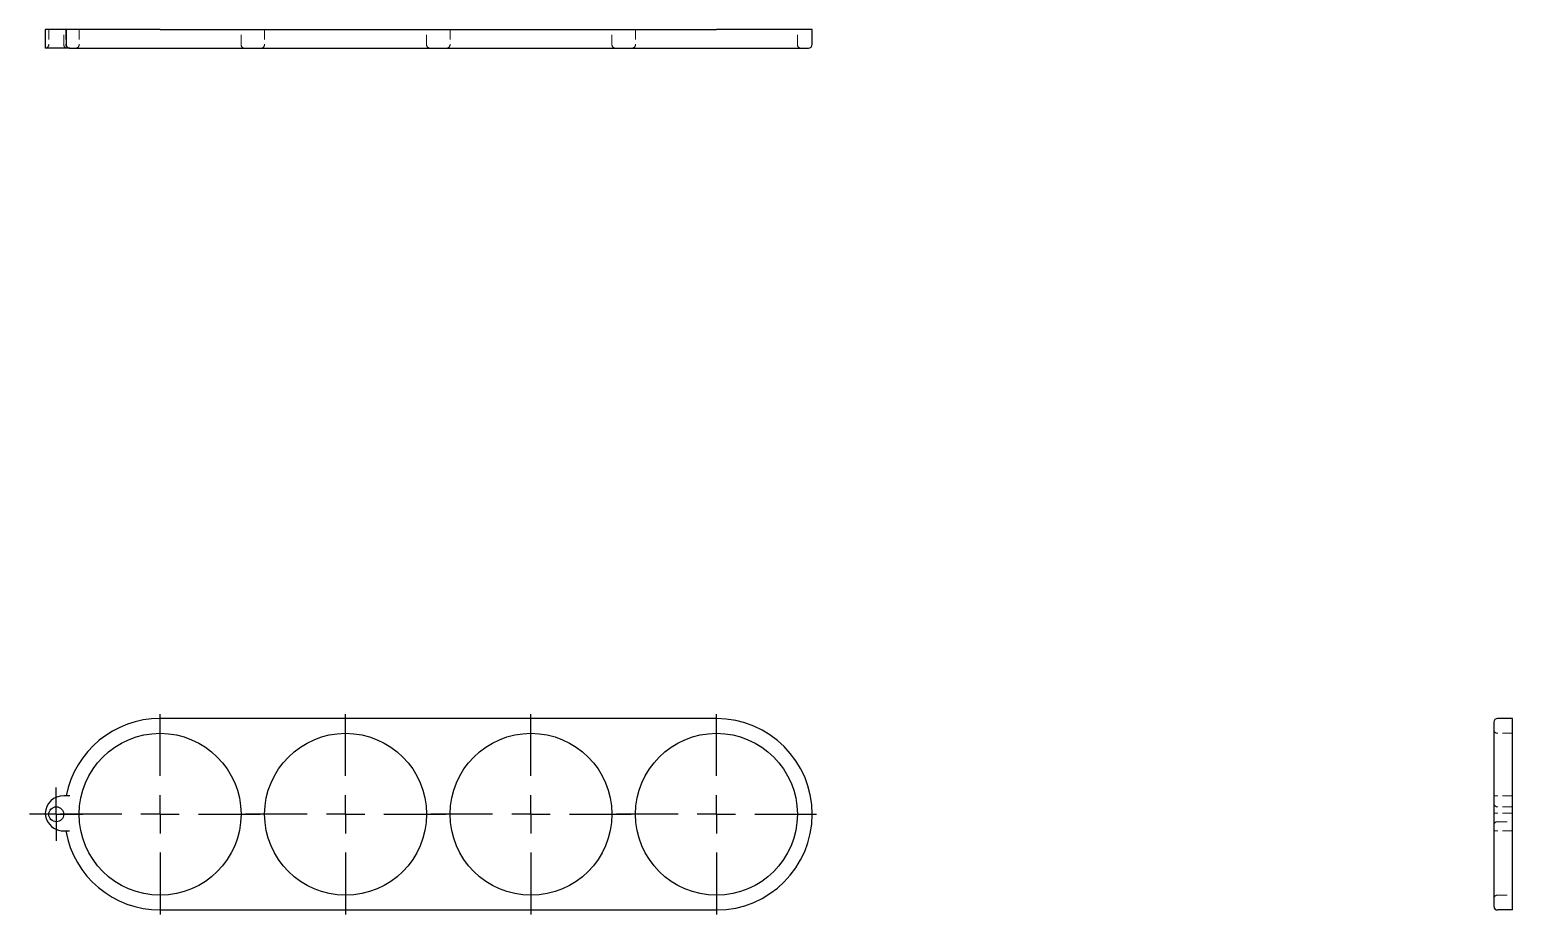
# Model space of a CAD drawing. Header units: millimetres. Extents: x 31 to 224, y 44 to 159.
import ezdxf

# ---------------------------------------------------------------- set-up
doc = ezdxf.new("R2010")
doc.units = ezdxf.units.MM
doc.linetypes.add('HIDDEN', pattern=[1.905, 1.27, -0.635])
doc.layers.add('10', color=7, linetype='Continuous')

# ---------------------------------------------------------------- blocks, each defined once
blk = doc.blocks.new('SW_CENTERMARKSYMBOL_0')
at = {"layer": '10', "color": 0}
for p, q in [((0, 5), (0, 13.05)), ((0, 0), (0, 2.5)), ((-5, 0), (-13.05, 0)), ((0, 0), (-2.5, 0)), ((0, 0), (0, -2.5)), ((0, 0), (2.5, 0)), ((5, 0), (13.05, 0)), ((0, -5), (0, -13.05))]:
    blk.add_line(p, q, dxfattribs=at)
blk = doc.blocks.new('SW_CENTERMARKSYMBOL_1')
at = {"layer": '10', "color": 0}
for p, q in [((0, 5), (0, 13.05)), ((0, 0), (0, 2.5)), ((-5, 0), (-13.05, 0)), ((0, 0), (-2.5, 0)), ((0, 0), (0, -2.5)), ((0, 0), (2.5, 0)), ((5, 0), (13.05, 0)), ((0, -5), (0, -13.05))]:
    blk.add_line(p, q, dxfattribs=at)
blk = doc.blocks.new('SW_CENTERMARKSYMBOL_2')
at = {"layer": '10', "color": 0}
for p, q in [((0, 5), (0, 13.05)), ((0, 0), (0, 2.5)), ((-5, 0), (-13.05, 0)), ((0, 0), (-2.5, 0)), ((0, 0), (0, -2.5)), ((0, 0), (2.5, 0)), ((5, 0), (13.05, 0)), ((0, -5), (0, -13.05))]:
    blk.add_line(p, q, dxfattribs=at)
blk = doc.blocks.new('SW_CENTERMARKSYMBOL_3')
at = {"layer": '10', "color": 0}
for p, q in [((0, 5), (0, 13.05)), ((0, 0), (0, 2.5)), ((-5, 0), (-13.05, 0)), ((0, 0), (-2.5, 0)), ((0, 0), (0, -2.5)), ((0, 0), (2.5, 0)), ((5, 0), (13.05, 0)), ((0, -5), (0, -13.05))]:
    blk.add_line(p, q, dxfattribs=at)
blk = doc.blocks.new('SW_CENTERMARKSYMBOL_4')
at = {"layer": '10', "color": 0}
for p, q in [((0, 2.5), (0, 3.47)), ((0, 0), (0, 2.5)), ((-2.5, 0), (-3.47, 0)), ((0, 0), (-2.5, 0)), ((0, 0), (0, -2.5)), ((0, 0), (2.5, 0)), ((2.5, 0), (3.47, 0)), ((0, -2.5), (0, -3.47))]:
    blk.add_line(p, q, dxfattribs=at)

msp = doc.modelspace()

# ---------------------------------------------------------------- linework, layer by layer
at = {"color": 7, "linetype": 'Continuous', "lineweight": 25}
for p, q in [((33, 159.28), (33, 156.86)), ((35.42, 159.28), (33, 159.28)), ((35.74, 159.28), (35.42, 159.28)), ((35.74, 159.28), (35.74, 157.34)), ((47.99, 159.28), (35.74, 159.28)), ((47.99, 159.28), (120.52, 159.28)), ((133, 159.28), (120.52, 159.28)), ((133, 157.34), (133, 159.28)), ((35.42, 156.86), (33, 156.86)), ((36.24, 156.86), (35.42, 156.86)), ((36.24, 156.86), (47.99, 156.86)), ((47.99, 156.86), (120.52, 156.86)), ((120.52, 156.86), (132.52, 156.86)), ((120.52, 69.48), (47.99, 69.48)), ((221.86, 69), (221.86, 45)), ((224.28, 69.48), (222.34, 69.48)), ((224.28, 44.52), (224.28, 69.48)), ((36.24, 59.42), (35.42, 59.42)), ((35.42, 54.82), (36.19, 54.82)), ((47.99, 44.52), (120.52, 44.52)), ((224.28, 44.52), (222.34, 44.52))]:
    msp.add_line(p, q, dxfattribs=at)
at = {"color": 7, "linetype": 'HIDDEN', "lineweight": 18}
for p, q in [((33.48, 159.28), (33.48, 157.34)), ((35.42, 157.34), (35.42, 159.28)), ((35.7, 159.28), (35.7, 157.34)), ((37.44, 159.28), (37.44, 157.34)), ((58.54, 157.34), (58.54, 159.28)), ((61.62, 159.28), (61.62, 157.34)), ((82.71, 157.34), (82.71, 159.28)), ((85.79, 159.28), (85.79, 157.34)), ((106.89, 157.34), (106.89, 159.28)), ((109.97, 159.28), (109.97, 157.34)), ((131.07, 157.34), (131.07, 159.28)), ((33, 156.86), (33.03, 156.86)), ((33.11, 156.86), (33.18, 156.86)), ((224.28, 67.55), (222.34, 67.55)), ((224.28, 59.42), (222.34, 59.42)), ((224.28, 57.12), (221.86, 57.12)), ((224.28, 57.97), (222.34, 57.97)), ((222.34, 56.03), (224.28, 56.03)), ((224.28, 54.82), (222.34, 54.82)), ((222.34, 46.45), (224.28, 46.45))]:
    msp.add_line(p, q, dxfattribs=at)
at = {"color": 7, "linetype": 'Continuous', "lineweight": 25}
for centre, radius in [((47.99, 57), 10.55), ((72.17, 57), 10.55), ((96.34, 57), 10.55), ((120.52, 57), 10.55), ((34.45, 57), 0.967)]:
    msp.add_circle(centre, radius, dxfattribs=at)
at = {"color": 7, "linetype": 'HIDDEN', "lineweight": 18}
for centre, start, end in [((33, 157.34), 270, 0), ((35.9, 157.34), 180, 270), ((36.96, 157.34), 270, 0), ((59.02, 157.34), 180, 270), ((61.13, 157.34), 270, 0), ((83.2, 157.34), 180, 270), ((85.31, 157.34), 270, 0), ((107.37, 157.34), 180, 270), ((109.49, 157.34), 270, 0), ((131.55, 157.34), 180, 270), ((222.34, 68.03), 180, 270), ((222.34, 58.45), 180, 270), ((222.34, 55.55), 90, 180), ((222.34, 45.97), 90, 180)]:
    msp.add_arc(centre, 0.484, start, end, dxfattribs=at)
at = {"color": 7, "linetype": 'Continuous', "lineweight": 25}
for centre, radius, start, end in [((132.52, 157.34), 0.484, 270, 0), ((47.99, 57), 12.48, 90, 168.832), ((120.52, 57), 12.48, 270, 90), ((222.34, 69), 0.484, 90, 180), ((35.42, 57), 2.42, 90, 177.134), ((35.42, 57.24), 2.42, 182.866, 183.2308), ((35.42, 57.24), 2.42, 204.8417, 270), ((47.99, 57), 12.48, 190.0389, 270), ((222.34, 45), 0.484, 180, 270)]:
    msp.add_arc(centre, radius, start, end, dxfattribs=at)
at = {"color": 7, "linetype": 'HIDDEN', "lineweight": 18}
for points in [[(36.19, 156.86), (36.06, 156.86), (35.93, 156.91), (35.75, 157.09), (35.7, 157.21), (35.7, 157.34)], [(222.34, 59.42), (222.21, 59.42), (222.09, 59.42), (221.91, 59.42), (221.86, 59.42), (221.86, 59.42)], [(221.86, 54.82), (221.86, 54.82), (221.91, 54.82), (222.09, 54.82), (222.21, 54.82), (222.34, 54.82)]]:
    msp.add_open_spline(points, degree=3, knots=[0, 0, 0, 0, 0.5, 0.5, 1, 1, 1, 1], dxfattribs=at)
at = {"color": 7, "linetype": 'Continuous', "lineweight": 25}
for points in [[(35.74, 157.34), (35.74, 157.21), (35.8, 157.09), (35.98, 156.91), (36.11, 156.86), (36.24, 156.86)], [(33, 57.11), (33.01, 56.95), (33.04, 56.8), (33.11, 56.51), (33.16, 56.37), (33.22, 56.23)]]:
    msp.add_open_spline(points, degree=3, knots=[0, 0, 0, 0, 0.5, 0.5, 1, 1, 1, 1], dxfattribs=at)

# ---------------------------------------------------------------- block references
at = {"layer": '10'}
for name, p in [('SW_CENTERMARKSYMBOL_0', (47.99, 57)), ('SW_CENTERMARKSYMBOL_2', (72.17, 57)), ('SW_CENTERMARKSYMBOL_3', (96.34, 57)), ('SW_CENTERMARKSYMBOL_1', (120.52, 57)), ('SW_CENTERMARKSYMBOL_4', (34.45, 57))]:
    msp.add_blockref(name, p, dxfattribs=at)

doc.saveas('drawing.dxf')
